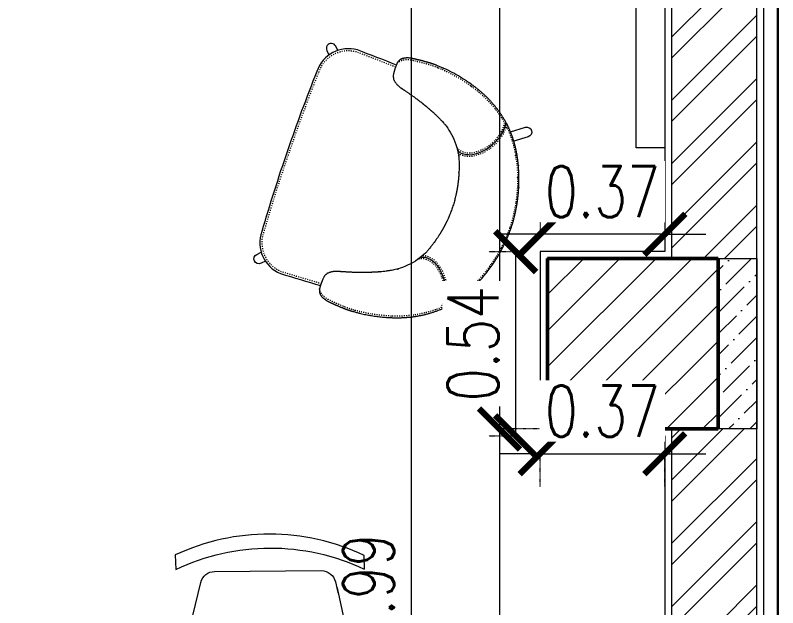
# Model space of a CAD drawing. Header units: metres. Extents: x 0 to 104350, y 982 to 43174.
# Drawn here: x 71392 to 73628, y 20720 to 22457 of the extents above; entities that cross this region are included whole.
import ezdxf
from ezdxf.xclip import XClip

# ---------------------------------------------------------------- set-up
doc = ezdxf.new("R2010")
doc.units = ezdxf.units.M
doc.header["$XCLIPFRAME"] = 2
doc.linetypes.add('DOT2', pattern=[0.125, 0, -0.125])
doc.linetypes.add('Tratteggio-15', pattern=[0.590551181102362, 0.2362204724409448, -0.3543307086614172])
doc.layers.get('0').update_dxf_attribs({"lineweight": 30})
doc.layers.add('2D', color=7, linetype='Continuous')
for name, color, linetype, lineweight in [('A-ANNO-DIMS', 1, 'Continuous', 0), ('A-CLNG-GRID', 2, 'Continuous', 5), ('A-FURN', 8, 'Continuous', 0), ('A-WALL', 3, 'Continuous', 18), ('dimensions', 90, 'Continuous', 30), ('G-ANNO-HATCH', 8, 'Continuous', 0), ('HATCH', 8, 'Continuous', 0), ('Nessuna', 7, 'Continuous', 18), ('S-COLS', 52, 'Continuous', 9)]:
    doc.layers.add(name, color=color, linetype=linetype, lineweight=lineweight)
doc.styles.add('Al-Jazi-text-100', font='romans.shx', dxfattribs={"width": 0.75, "height": 150})
doc.dimstyles.new('Al-Jazi-DIM 100', dxfattribs={"dimtxt": 150, "dimasz": 120, "dimexe": 0, "dimexo": 150, "dimgap": 50, "dimtad": 1, "dimlfac": 0.001, "dimzin": 1, "dimdsep": 46, "dimtxsty": 'Al-Jazi-text-100', "dimblk": 'ARCHTICK', "dimcen": 150, "dimclrd": 1, "dimclre": 256, "dimclrt": 2, "dimadec": 0, "dimazin": 0, "dimtfac": 1, "dimtix": 1, "dimtmove": 2, "dimatfit": 2, "dimfxl": 150, "dimtfill": 1, "dimtolj": 1, "dimlwd": 5, "dimlwe": 5, "dimarcsym": 0})
pattern_1 = [(45, (-134304.4186727947, 35283.02132515354), (-92.80776503073437, 92.80776503073437), []), (45, (-134242.5468295447, 35283.02132515354), (-92.80776503073437, 92.80776503073437), [])]

# ---------------------------------------------------------------- blocks, each defined once
blk = doc.blocks.new('Gruppo-31-1')
at = {"layer": 'Nessuna', "linetype": 'Continuous', "lineweight": 0}
h = blk.add_hatch(color=9, dxfattribs=at)
edge = h.paths.add_edge_path()
edge.add_arc((487.9729894351074, -184.8240631822694), 2.318988563324748, 202.4157398834591, 203.1880854096996)
edge.add_line((485.841335170329, -185.737166709961), (485.829220600892, -185.7083499809254))
at = {"linetype": 'Continuous', "lineweight": 18, "flags": 128}
for points in [[(449.1613526717323, -174.7773151233179), (446.9232765998916, -171.7014842081546, -0.9999999894632877), (448.9711567106139, -170.2675431172766), (451.137531609534, -173.2429741216039)], [(495.2119098136374, -174.9196102561516), (497.5535245196612, -171.7014842081546, 0.9999999999999999), (495.5056444089388, -170.2675431172766), (493.248125758422, -173.3681564916947)], [(457.5249841614233, -186.2689156230395, 0.1656819436566927), (458.1041059021674, -185.0203380002728, 0.09845812458460282), (457.6795996724908, -182.4795241395378, 0.1797513095952252), (451.7820592297474, -177.352723252752, 0.1263792266900478), (447.1056032237917, -176.7669311483909)], [(486.6549700104075, -186.2689156230395, -0.165681943656716), (486.0758482696638, -185.0203380002728, -0.09845812458460282), (486.5003544993404, -182.4795241395378, -0.1797513095952252), (492.3978949420838, -177.352723252752, -0.1263792266900761), (497.0743509480391, -176.7669311483909)], [(485.829220600892, -185.7083499809254, 0.00337000585655038), (485.841335170329, -185.737166709961)], [(501.8313165362607, -207.8282946734893, -0.00342182738052724), (502.2504874790159, -218.3846898079892, -0.4018205270680545), (493.7409414282475, -226.3687904491815, -0.01302429063445927), (472.2504874790159, -226.8556849890438, -0.01302429063446566), (450.760033529784, -226.3687904491815, -0.4018205270680574), (442.2504874790159, -218.3846898079892, -0.003417054710323378), (442.6689731647069, -207.8430141023987)], [(443.9852736218046, -223.0757969771503), (443.1311079141248, -223.9299626848301, 0.9999999925494194), (444.898874867091, -225.6977296377968), (445.7861697057049, -224.8104347991834)], [(500.5051830465909, -223.0894525259929), (501.3456932054281, -223.9299626848301, -0.9999999999999999), (499.5779262524619, -225.6977296377968), (498.700661133622, -224.8204645189574)]]:
    blk.add_lwpolyline(points, format="xyb", dxfattribs=at)
at = {"linetype": 'Tratteggio-15', "lineweight": 18, "flags": 128}
for points in [[(457.2004193381541, -186.4969567859742, 0.1459635382279847), (457.692235928047, -185.0014161726022, 0.09735324206266895), (457.2929780063336, -182.6016480491076, 0.1792191491611012), (451.6055191286345, -177.6666329653352), (451.605109872538, -177.6664693801401, 0.1235882239836197), (447.3227228452723, -177.0995115982956)], [(458.3407124392184, -185.7322639854673, 0.07654549212298206), (458.5150917650553, -185.0482452005231), (458.5159771430132, -185.0389911201762), (458.5162744900678, -185.0297104086644, 0.09845812458485716), (458.0726832544695, -182.3746663100956), (458.0661782773494, -182.3573592317196), (458.0575672585361, -182.3407176955803, 0.179747229296084), (451.9588031909054, -177.0388949121369, 0.1014100508716091), (448.0322657785033, -176.3474034282654)], [(485.841335170329, -185.737166709961, -0.07712359308045837), (485.6648624067755, -185.0482452005231), (485.6639770288178, -185.0389911201762), (485.6636796817631, -185.0297104086644, -0.09845812458472018), (486.1072709173615, -182.3746663100956), (486.1137758944816, -182.3573592317196), (486.1223869132951, -182.3407176955803, -0.1797472292961489), (492.2211509809258, -177.0388949121369, -0.1021702312141626), (496.1775599319627, -176.3482793366038)], [(487.0085423471075, -186.4969567859742, -0.145963538228096), (486.5167257572146, -185.0014161726022, -0.09735324206266895), (486.915983678928, -182.6016480491076, -0.1792191491611012), (492.6034425566271, -177.6666329653352), (492.6038518127236, -177.6664693801401, -0.12358822398362), (496.8862388399893, -177.0995115982956)], [(501.261155394461, -207.8516885635681, -0.00341939746890958), (501.6798008318968, -218.3945974544875, -0.4016035915120577), (493.7086900828469, -225.8695890488029, -0.01302396220868842), (472.2526971721835, -226.3556887359641), (472.2504874790158, -226.3556812420952), (472.248277785848, -226.3556887359641, -0.0130239622087492), (450.792284875054, -225.8695890487965, -0.4016035915152937), (442.8211741261392, -218.3945974543426, -0.003418288520098193), (443.239660420122, -207.855106738459)]]:
    blk.add_lwpolyline(points, format="xyb", dxfattribs=at)
at = {"linetype": 'Continuous', "lineweight": 18, "flags": 128}
blk.add_lwpolyline([(444.3608317634254, -208.3157148222035), (444.3609638585912, -208.315705296875)], dxfattribs=at)
at = {"linetype": 'Continuous', "lineweight": 18}
blk.add_rational_spline([(472.1044808426308, -182.6196906386404), (473.9494887225184, -182.6246143495595), (475.7726911851476, -182.8382826181775), (475.7733718522567, -182.8383623882335), (475.7740525193658, -182.8384421582896), (475.7747332535546, -182.8385215684808), (475.7754139877434, -182.8386009786719), (476.754913696961, -182.9528632860192), (477.7187655235768, -183.127233235958), (477.7189856965062, -183.127273189352), (477.7192058694356, -183.127313142746), (478.6653951669941, -183.2995368685207), (479.5929784475611, -183.522187784517), (479.5936278596197, -183.5223435726521), (479.5942772716782, -183.5224993607872), (480.4058864388975, -183.71708164749), (481.2011132563877, -183.9471001877224), (481.2012143208652, -183.9471294531351), (481.2013153853428, -183.9471587185477), (483.3682221654996, -184.5753333197712), (485.3820742074902, -185.443423784299), (485.3820742074901, -185.443423784299), (485.3820742074901, -185.4434237842989), (488.7726957752878, -187.390268696708), (491.1215097620572, -190.5159034457702), (491.6353361957005, -191.3192178485251), (492.0835987083572, -192.1457960697077), (492.1491692967976, -192.2661113753525), (492.2147398852379, -192.3864266809972), (492.4752517571036, -192.8791398769815), (492.7208460080092, -193.3762623759836), (493.2251141199569, -194.4097433278926), (493.6656916245982, -195.4599198711966), (494.0431165978915, -196.4129595319254), (494.4205415711847, -197.3659991926542), (494.6635340898497, -198.0352502182242), (494.9065266085146, -198.7045012437943), (495.2533643020638, -199.7590856615491), (495.600201995613, -200.8136700793039), (496.0291313071987, -202.3273526436641), (496.4580606187845, -203.8410352080243), (496.5354753309513, -204.1356741242169), (496.6128900431182, -204.4303130404096), (496.6128900431182, -204.4303130404097), (496.6128900431182, -204.4303130404097), (496.7084860805755, -204.8721499485265), (496.8712302112438, -205.2938996416917), (496.8712302112439, -205.2938996416919), (496.8712302112438, -205.2938996416918), (497.2695083805236, -206.3918633949418), (498.0892676213663, -207.2238157316941), (498.7122220101389, -207.6826282661254), (499.4794657961705, -207.7822178491057), (499.4794657961705, -207.7822178491057), (499.4794657961705, -207.7822178491057), (500.9428322959644, -207.9284061401381), (502.4061987957583, -207.7822178491057), (502.4061987957583, -207.7822178491057), (502.4061987957583, -207.7822178491057), (503.2580194975994, -207.6470802362504), (503.8265251043816, -206.9984955790541), (503.8265251043816, -206.9984955790542), (503.8265251043815, -206.9984955790543), (504.3260686705368, -206.2595841238087), (504.5582083542786, -205.3983959443654), (504.7184282912036, -204.7138860110489), (504.7770776985009, -204.0133258608684), (504.8608493333921, -203.1714698842493), (504.9446209682834, -202.3296139076302), (505.0010643081408, -201.5092698136444), (505.0575076479981, -200.6889257196586), (505.0747136920936, -200.2772974509441), (505.0919197361891, -199.8656691822295), (505.09820028941, -199.4397586929679), (505.104480842631, -199.0138482037062), (505.1022902899941, -198.9711703941869), (505.1000997373573, -198.9284925846676), (505.1000997373573, -198.9284925846667), (505.1000997373571, -198.9284925846658), (505.0937884914835, -198.8055534946326), (505.0936519308274, -198.6824525887343), (505.0936466589181, -198.6776773758943), (505.0936413870087, -198.6729021630546), (505.0936118603275, -198.6679141641863), (505.0935823336462, -198.662926165318), (505.091932030859, -198.3845850877237), (505.0743607746566, -198.1067942852642), (505.0742271476028, -198.1046812377363), (505.0740935205489, -198.1025681902084), (505.0171930103272, -197.2053391883622), (504.9602925001054, -196.3081101865161), (504.9585157143949, -196.2892266533892), (504.9567389286843, -196.2703431202623), (504.8284424440984, -194.9068185813748), (504.6086044190899, -193.5500669193453), (504.1754996175878, -190.8231347751758), (503.3697490807157, -188.1455572943408), (502.9672799649052, -186.8041505875914), (502.4496236873445, -185.4857693520048), (501.9391405889473, -184.1767708766085), (501.291756950079, -182.9032296267182), (500.6429608917626, -181.6208273511928), (499.8536198952555, -180.3847985287875), (499.0679192837575, -179.1461618995659), (498.1296021637881, -177.970493596395), (497.1830171064115, -176.7773013641904), (496.0467536327595, -175.6839043472858), (496.0456473500565, -175.6828397999909), (496.0445410673536, -175.6817752526961), (496.0434324562488, -175.680712100658), (496.042323845144, -175.67964894862), (494.89523524459, -174.5795972008038), (493.5704184507096, -173.6016872696143), (493.5686090053234, -173.6003516323993), (493.5667995599371, -173.5990159951843), (493.5649859893207, -173.5976835825907), (493.5631724187044, -173.5963511699971), (492.9567706004804, -173.1508336852922), (492.31908939762, -172.7313974968509), (492.3190893976198, -172.7313974968507), (492.3190893976195, -172.7313974968505), (491.890373275625, -172.4245131321817), (491.4287602018435, -172.1697801412863), (490.4218507163434, -171.559661518986), (489.352356129291, -171.0142885708322), (489.3514044794639, -171.0138032910765), (489.3504528296368, -171.0133180113209), (489.3495004987656, -171.0128335012545), (489.3485481678945, -171.012348991188), (488.5896385217442, -170.6262443565105), (487.8032693876252, -170.2733123787529), (487.8005616188293, -170.2720970993694), (487.7978538500334, -170.270881819986), (487.7951414095211, -170.2696725525472), (487.7924289690087, -170.2684632851084), (485.3091267921138, -169.1613509080247), (482.6191948495798, -168.3815541300586), (482.618448265448, -168.381337699341), (482.6177016813162, -168.3811212686235), (482.6169548855072, -168.3809052587027), (482.6162080896982, -168.3806892487819), (481.7120836185606, -168.1191721740739), (480.7895140739864, -167.8979872751396), (479.72697501572, -167.6429424726284), (478.6433507641679, -167.4457030762163), (478.6419044449319, -167.4454398197113), (478.6404581256958, -167.4451765632064), (478.6390113282202, -167.4449148238016), (478.6375645307446, -167.4446530843968), (477.5162006984561, -167.2417877166091), (476.3768565238854, -167.1088789540805), (474.2604189413969, -166.8608453082526), (472.1189845993464, -166.8551305339324), (472.1117325776502, -166.8551498871606), (472.1044808426308, -166.8551720194358), (472.0972291076116, -166.8551498871606), (472.0899770859156, -166.8551305339324), (469.9485427438651, -166.8608453082526), (467.8321051613764, -167.1088789540805), (466.6927609868059, -167.2417877166091), (465.5713971545174, -167.4446530843968), (465.5699503570418, -167.4449148238016), (465.5685035595661, -167.4451765632064), (465.5670572403301, -167.4454398197113), (465.565610921094, -167.4457030762163), (464.4819866695419, -167.6429424726284), (463.4194476112756, -167.8979872751396), (462.4968780667014, -168.1191721740739), (461.5927535955637, -168.3806892487819), (461.5920067997548, -168.3809052587027), (461.5912600039457, -168.3811212686235), (461.5905134198139, -168.381337699341), (461.5897668356822, -168.3815541300586), (458.8998348931482, -169.1613509080247), (456.4165327162533, -170.2684632851084), (456.4138202757409, -170.2696725525472), (456.4111078352286, -170.270881819986), (456.4084000664326, -170.2720970993694), (456.4056922976368, -170.2733123787529), (455.6193231635178, -170.6262443565105), (454.8604135173675, -171.012348991188), (454.8594611864963, -171.0128335012545), (454.8585088556252, -171.0133180113209), (454.8575572057981, -171.0138032910765), (454.856605555971, -171.0142885708322), (453.7871109689186, -171.559661518986), (452.7802014834182, -172.1697801412865), (452.7802014834186, -172.1697801412863), (452.780201483419, -172.169780141286), (452.3185884096376, -172.4245131321813), (451.8898722876423, -172.7313974968507), (451.2521910847816, -173.1508336852922), (450.6457892665576, -173.5963511699971), (450.6439756959412, -173.5976835825907), (450.6421621253248, -173.5990159951843), (450.6403526799386, -173.6003516323993), (450.6385432345523, -173.6016872696143), (449.3137264406718, -174.5795972008038), (448.166637840118, -175.67964894862), (448.165529229013, -175.680712100658), (448.164420617908, -175.6817752526961), (448.1633143352053, -175.6828397999909), (448.1622080525025, -175.6839043472858), (447.0259445788504, -176.7773013641904), (446.0793595214738, -177.970493596395), (445.1410424015045, -179.1461618995659), (444.3553417900064, -180.3847985287875), (443.5660007934994, -181.6208273511928), (442.9172047351829, -182.9032296267182), (442.2698210963146, -184.1767708766085), (441.7593379979174, -185.4857693520048), (441.2416817203568, -186.8041505875914), (440.8392126045463, -188.1455572943408), (440.0334620676742, -190.8231347751758), (439.6003572661719, -193.5500669193453), (439.3805192411634, -194.9068185813748), (439.2522227565776, -196.2703431202623), (439.2504459708671, -196.2892266533892), (439.2486691851565, -196.3081101865161), (439.1917686749348, -197.2053391883622), (439.1348681647131, -198.1025681902084), (439.1347345376592, -198.1046812377363), (439.1346009106053, -198.1067942852642), (439.1170296544026, -198.3845850877237), (439.1153793516158, -198.662926165318), (439.1153498249345, -198.6679141641863), (439.1153202982532, -198.6729021630546), (439.1153150263439, -198.6776773758943), (439.1153097544346, -198.6824525887341), (439.1153097544346, -198.6824525887343), (439.1153097544346, -198.6824525887345), (439.1151731937783, -198.8055534946363), (439.1088619479048, -198.9284925846667), (439.1066713952679, -198.9711703941869), (439.104480842631, -199.0138482037062), (439.1107613958519, -199.4397586929679), (439.1170419490729, -199.8656691822295), (439.1342479931682, -200.2772974509441), (439.1514540372635, -200.6889257196586), (439.207897377121, -201.5092698136444), (439.2643407169786, -202.3296139076302), (439.3481123518698, -203.1714698842493), (439.431883986761, -204.0133258608684), (439.4905333940581, -204.7138860110489), (439.6507533309832, -205.3983959443654), (439.6507533309832, -205.3983959443654), (439.6507533309832, -205.3983959443654), (439.8828930147253, -206.2595841238087), (440.3824365808803, -206.9984955790542), (440.3824365808803, -206.9984955790541), (440.3824365808803, -206.9984955790541), (440.9509421876625, -207.6470802362503), (441.8027628895037, -207.7822178491057), (441.8027628895037, -207.7822178491057), (441.8027628895036, -207.7822178491057), (443.2661293892976, -207.9284061401381), (444.7294958890914, -207.7822178491057), (445.4967396751229, -207.6826282661254), (446.1196940638956, -207.223815731694), (446.1196940638956, -207.2238157316941), (446.1196940638956, -207.2238157316941), (446.9394533047386, -206.3918633949414), (447.3377314740181, -205.2938996416919), (447.3377314740181, -205.2938996416917), (447.3377314740183, -205.2938996416915), (447.5004756046865, -204.8721499485264), (447.5960716421438, -204.4303130404097), (447.6734863543106, -204.1356741242169), (447.7509010664775, -203.8410352080243), (448.1798303780632, -202.3273526436641), (448.608759689649, -200.8136700793039), (448.9555973831981, -199.7590856615491), (449.3024350767471, -198.7045012437943), (449.5454275954122, -198.0352502182242), (449.7884201140772, -197.3659991926542), (450.1658450873705, -196.4129595319254), (450.5432700606638, -195.4599198711966), (450.983847565305, -194.4097433278926), (451.4881156772528, -193.3762623759836), (451.7337099281584, -192.8791398769815), (451.994221800024, -192.3864266809972), (452.0597923884643, -192.2661113753525), (452.1253629769046, -192.1457960697077), (452.5736254895616, -191.3192178485251), (453.0874519232048, -190.5159034457702), (453.0874519232048, -190.5159034457702), (453.0874519232049, -190.5159034457701), (455.4362659099742, -187.3902686967082), (458.8268874777714, -185.443423784299), (460.8407395197625, -184.5753333197712), (463.0076462999192, -183.9471587185477), (463.0077473643967, -183.9471294531351), (463.0078484288742, -183.9471001877224), (463.8030752463643, -183.71708164749), (464.6146844135837, -183.5224993607872), (464.6153338256423, -183.5223435726521), (464.6159832377008, -183.522187784517), (465.5435665182678, -183.2995368685207), (466.4897558158264, -183.127313142746), (466.4899759887556, -183.127273189352), (466.4901961616848, -183.127233235958), (467.4540479883009, -182.9528632860192), (468.4335476975186, -182.8386009786719), (468.4342284317074, -182.8385215684808), (468.4349091658962, -182.8384421582896), (468.4355898330053, -182.8383623882335), (468.4362705001143, -182.8382826181775), (470.2594729627434, -182.6246143495595), (472.1044808426308, -182.6196906386404)], [1, 1, 1, 1, 1, 1, 1, 1, 1, 1, 1, 1, 1, 1, 1, 1, 1, 1, 1, 1, 1, 1, 1, 0.979553294639105, 1, 1, 1, 1, 1, 1, 1, 1, 1, 1, 1, 1, 1, 1, 1, 1, 1, 1, 1, 1, 1, 0.9969907257633149, 1, 1, 1, 0.9769726763215987, 1, 0.9681994045529578, 1, 1, 1, 0.9950471732981084, 1, 1, 1, 0.9404372055580212, 1, 1, 1, 0.9863217978270754, 1, 0.9973219749642335, 1, 1, 1, 1, 1, 1, 1, 1, 1, 1, 1, 1, 1, 0.9996852373887603, 1, 1, 1, 1, 1, 0.9995904700053099, 1, 1, 1, 1, 1, 1, 1, 1, 1, 1, 1, 1, 1, 1, 1, 1, 1, 1, 1, 1, 1, 1, 1, 1, 1, 1, 1, 1, 1, 1, 1, 1, 1, 1, 1, 0.9982888642644124, 1, 1, 1, 1, 1, 1, 1, 1, 1, 1, 1, 1, 1, 1, 1, 1, 1, 1, 1, 1, 1, 1, 1, 1, 1, 1, 1, 1, 1, 1, 1, 1, 1, 1, 1, 1, 1, 1, 1, 1, 1, 1, 1, 1, 1, 1, 1, 1, 1, 1, 1, 1, 1, 1, 1, 1, 1, 1, 1, 1, 1, 1, 1, 1, 1, 1, 1, 0.9982888642644057, 1, 1, 1, 1, 1, 1, 1, 1, 1, 1, 1, 1, 1, 1, 1, 1, 1, 1, 1, 1, 1, 1, 1, 1, 1, 1, 1, 1, 1, 1, 1, 1, 1, 0.9995904700052793, 1, 1, 1, 1, 1, 1, 1, 0.9996852373887768, 1, 1, 1, 1, 1, 1, 1, 1, 1, 1, 1, 0.9973219749642079, 1, 1, 1, 0.9863217978271169, 1, 1, 1, 0.9404372055580232, 1, 1, 1, 0.9950471732981084, 1, 0.9681994045529573, 1, 1, 1, 0.9769726763215983, 1, 1, 1, 0.9969907257633159, 1, 1, 1, 1, 1, 1, 1, 1, 1, 1, 1, 1, 1, 1, 1, 1, 1, 1, 1, 1, 1, 0.9795532946391181, 1, 1, 1, 1, 1, 1, 1, 1, 1, 1, 1, 1, 1, 1, 1, 1, 1, 1, 1, 1, 1], degree=2, knots=[0, 0, 0, 1, 1, 2, 2, 3, 3, 4, 4, 5, 5, 6, 6, 7, 7, 8, 8, 9, 9, 10, 10, 11, 11, 12, 12, 13, 13, 14, 14, 15, 15, 16, 16, 17, 17, 18, 18, 19, 19, 20, 20, 21, 21, 22, 22, 23, 23, 24, 24, 25, 25, 26, 26, 27, 27, 28, 28, 29, 29, 30, 30, 31, 31, 32, 32, 33, 33, 34, 34, 35, 35, 36, 36, 37, 37, 38, 38, 39, 39, 40, 40, 41, 41, 42, 42, 43, 43, 44, 44, 45, 45, 46, 46, 47, 47, 48, 48, 49, 49, 50, 50, 51, 51, 52, 52, 53, 53, 54, 54, 55, 55, 56, 56, 57, 57, 58, 58, 59, 59, 60, 60, 61, 61, 62, 62, 63, 63, 64, 64, 65, 65, 66, 66, 67, 67, 68, 68, 69, 69, 70, 70, 71, 71, 72, 72, 73, 73, 74, 74, 75, 75, 76, 76, 77, 77, 78, 78, 79, 79, 80, 80, 81, 81, 82, 82, 83, 83, 84, 84, 85, 85, 86, 86, 87, 87, 88, 88, 89, 89, 90, 90, 91, 91, 92, 92, 93, 93, 94, 94, 95, 95, 96, 96, 97, 97, 98, 98, 99, 99, 100, 100, 101, 101, 102, 102, 103, 103, 104, 104, 105, 105, 106, 106, 107, 107, 108, 108, 109, 109, 110, 110, 111, 111, 112, 112, 113, 113, 114, 114, 115, 115, 116, 116, 117, 117, 118, 118, 119, 119, 120, 120, 121, 121, 122, 122, 123, 123, 124, 124, 125, 125, 126, 126, 127, 127, 128, 128, 129, 129, 130, 130, 131, 131, 132, 132, 133, 133, 134, 134, 135, 135, 136, 136, 137, 137, 138, 138, 139, 139, 140, 140, 141, 141, 142, 142, 143, 143, 144, 144, 145, 145, 146, 146, 147, 147, 148, 148, 149, 149, 150, 150, 151, 151, 152, 152, 153, 153, 154, 154, 154], dxfattribs=at)
at = {"linetype": 'Tratteggio-15', "lineweight": 18}
blk.add_rational_spline([(502.4061987957584, -207.7822178491057), (503.0825302586539, -207.4519203498047), (503.4782240017779, -206.8116491983386), (503.478224001778, -206.8116491983384), (503.4782240017781, -206.8116491983382), (503.9388120346052, -206.1249381940753), (504.154716396239, -205.3267536001447), (504.3091319232041, -204.6655644992123), (504.3657754448712, -203.9889503598295), (504.3658724069916, -203.9877891690248), (504.3659693691119, -203.9866279782202), (504.4496348068636, -203.1458392207929), (504.5333002446154, -202.3050504633656), (504.5894546527988, -201.488905684888), (504.6456090609823, -200.6727609064104), (504.6626501208038, -200.2650796339154), (504.6796911806254, -199.8573983614205), (504.6858713076637, -199.4382981901423), (504.6920514347021, -199.0191980188642), (504.6901087038772, -198.9813484394024), (504.6881659730523, -198.9434988599405), (504.6881659730523, -198.9434988599397), (504.6881659730522, -198.9434988599388), (504.6814781167283, -198.8132232432218), (504.6813334066695, -198.6827761551234), (504.681328523428, -198.6783529915009), (504.6813236401864, -198.6739298278792), (504.6812961989084, -198.6692941202047), (504.6812687576304, -198.6646584125301), (504.6796681313077, -198.3947000536689), (504.6626260636073, -198.1252753973136), (504.6624932189746, -198.1231747222566), (504.6623603743421, -198.1210740471996), (504.6056021795297, -197.2260891291437), (504.5488439847173, -196.3311042110878), (504.5472767638224, -196.3144479156722), (504.5457095429276, -196.2977916202566), (504.4183347753748, -194.9440630145639), (504.2000743594983, -193.5970477200823), (504.2000373603748, -193.5968193764082), (504.2000003612513, -193.5965910327341), (504.1999640815732, -193.5963626071431), (504.1999278018951, -193.5961341815522), (503.7699781617054, -190.889067692929), (502.9700740273067, -188.2309183041523), (502.9700383754616, -188.2307996545544), (502.9700027236166, -188.2306810049565), (502.5711664304441, -186.9013822897525), (502.0581657264717, -185.5948579969401), (502.0581001593394, -185.5946910087652), (502.0580345922072, -185.5945240205903), (502.0579694266774, -185.5943569208778), (502.0579042611477, -185.5941898211653), (501.5530350688465, -184.2995867185912), (500.9127319373864, -183.0399743320718), (500.9126622353442, -183.0398372133365), (500.9125925333021, -183.0397000946013), (500.912523110933, -183.0395628752038), (500.912453688564, -183.0394256558064), (500.2709928256147, -181.7715220368458), (499.4905154029908, -180.5493726820444), (499.4903785179898, -180.5491583338635), (499.4902416329889, -180.5489439856827), (499.490105461663, -180.5487293151205), (499.4899692903371, -180.5485146445582), (498.7141066786286, -179.32538736676), (497.7874364660518, -178.1643121042151), (497.7872762525015, -178.1641113639868), (497.7871160389512, -178.1639106237584), (497.7869564897617, -178.1637095083362), (497.7867969405723, -178.163508392914), (496.8551187154468, -176.9891065655546), (495.7365265837061, -175.9127142249235), (495.7355352146685, -175.9117602560831), (495.7345438456308, -175.9108062872428), (495.7335503701663, -175.9098535496593), (495.7325568947017, -175.9089008120758), (494.6032494412178, -174.8259010878814), (493.2986965224973, -173.8629488813034), (493.2970674225975, -173.8617463656209), (493.2954383226977, -173.8605438499386), (493.2938054646473, -173.8593442050997), (493.2921726065968, -173.8581445602609), (492.6942064331503, -173.4188246612657), (492.0653475612842, -173.0051913800905), (492.0619333500312, -173.0029456752648), (492.0585191387781, -173.000699970439), (492.0552199070202, -172.9983354329321), (492.0519206752622, -172.9959708954252), (492.0519206752621, -172.9959708954251), (492.0519206752621, -172.9959708954251), (491.6429638157903, -172.7032306424761), (491.2026262048176, -172.4602381385422), (491.1989173494247, -172.4581887874524), (491.1952084940316, -172.4561394363626), (491.1916076946985, -172.4539575970219), (491.1880068953654, -172.4517757576811), (490.1943631802409, -171.849695289417), (489.138847840935, -171.3114508519155), (489.1379860976864, -171.31101141869), (489.1371243544378, -171.3105719854644), (489.1362619855807, -171.3101332446813), (489.1353996167236, -171.3096945038982), (488.3859844821589, -170.9284203189927), (487.6094043867499, -170.579881780197), (487.6069484441305, -170.5787795234471), (487.6044925015111, -170.5776772666972), (487.6020322575714, -170.5765804342048), (487.5995720136318, -170.5754836017124), (485.1446278505952, -169.4810138697421), (482.4850340018984, -168.710011941731), (482.4843542240431, -168.7098148777931), (482.4836744461878, -168.7096178138553), (482.4829944723973, -168.7094211321348), (482.4823144986069, -168.7092244504142), (481.5886196153206, -168.4507241232805), (480.6766561502783, -168.2320820187005), (480.6765941940028, -168.232067155945), (480.6765322377272, -168.2320522931895), (479.6268415374778, -167.9800915250086), (478.5562756736852, -167.7852289935625), (478.5549560786317, -167.7849888031723), (478.5536364835781, -167.784748612782), (478.5523164446197, -167.7845098051969), (478.5509964056613, -167.7842709976117), (477.4445419268421, -167.5841028734732), (476.3203028712198, -167.4529561796085), (476.320174409381, -167.4529411593588), (476.3200459475422, -167.452926139109), (474.231873065153, -167.2082049446718), (472.1189845993478, -167.2024924610144), (472.1124794477848, -167.2025100485876), (472.1059745562743, -167.2025299014985), (472.104480842631, -167.2025299014985), (472.1029871289876, -167.2025299014985), (472.0964822374772, -167.2025100485876), (472.0899770859141, -167.2024924610144), (469.9770886201088, -167.2082049446718), (467.8889157377198, -167.452926139109), (467.888787275881, -167.4529411593588), (467.8886588140422, -167.4529561796085), (466.7644197584199, -167.5841028734732), (465.6579652796007, -167.7842709976117), (465.6566452406421, -167.7845098051969), (465.6553252016836, -167.784748612782), (465.6540056066302, -167.7849888031723), (465.6526860115767, -167.7852289935625), (464.582120147784, -167.9800915250086), (463.5324294475346, -168.2320522931895), (463.5323674912591, -168.232067155945), (463.5323055349836, -168.2320820187005), (462.620342069941, -168.4507241232805), (461.7266471866551, -168.7092244504142), (461.7259672128646, -168.7094211321348), (461.7252872390742, -168.7096178138553), (461.7246074612189, -168.7098148777931), (461.7239276833636, -168.710011941731), (459.0643338346669, -169.4810138697421), (456.6093896716302, -170.5754836017124), (456.6069294276905, -170.5765804342048), (456.6044691837509, -170.5776772666972), (456.6020132411314, -170.5787795234471), (456.5995572985119, -170.579881780197), (455.8229772031031, -170.9284203189927), (455.073562068538, -171.3096945038982), (455.0726996996811, -171.3101332446813), (455.0718373308242, -171.3105719854644), (455.0709755875756, -171.31101141869), (455.070113844327, -171.3114508519155), (454.0145985050211, -171.849695289417), (453.0209547898965, -172.4517757576811), (453.0173539905634, -172.4539575970219), (453.0137531912304, -172.4561394363626), (453.0100443358373, -172.4581887874524), (453.0063354804442, -172.4602381385422), (452.5659978694712, -172.703230642476), (452.1570410099997, -172.9959708954252), (452.1537417782418, -172.9983354329321), (452.1504425464838, -173.000699970439), (452.1470283352308, -173.0029456752648), (452.1436141239777, -173.0051913800905), (451.5147552521117, -173.4188246612657), (450.9167890786651, -173.8581445602609), (450.9151562206147, -173.8593442050997), (450.9135233625642, -173.8605438499386), (450.9118942626644, -173.8617463656209), (450.9102651627645, -173.8629488813034), (449.6057122440441, -174.8259010878814), (448.4764047905603, -175.9089008120758), (448.4754113150957, -175.9098535496593), (448.4744178396311, -175.9108062872428), (448.4734264705935, -175.9117602560831), (448.4724351015558, -175.9127142249235), (447.3538429698152, -176.9891065655546), (446.4221647446897, -178.163508392914), (446.4220051955002, -178.1637095083362), (446.4218456463108, -178.1639106237584), (446.4216854327605, -178.1641113639868), (446.4215252192101, -178.1643121042151), (445.4948550066334, -179.32538736676), (444.7189923949248, -180.5485146445582), (444.7188562235989, -180.5487293151205), (444.7187200522731, -180.5489439856827), (444.7185831672721, -180.5491583338635), (444.7184462822712, -180.5493726820444), (443.9379688596473, -181.7715220368458), (443.296507996698, -183.0394256558064), (443.2964385743289, -183.0395628752038), (443.2963691519599, -183.0397000946013), (443.2962994499177, -183.0398372133365), (443.2962297478756, -183.0399743320718), (442.6559266164155, -184.2995867185912), (442.1510574241144, -185.5941898211653), (442.1509922585846, -185.5943569208778), (442.1509270930548, -185.5945240205903), (442.1508615259224, -185.5946910087652), (442.15079595879, -185.5948579969401), (441.6377952548179, -186.9013822897525), (441.2389589616454, -188.2306810049565), (441.2389233098003, -188.2307996545544), (441.2388876579553, -188.2309183041523), (440.4389835235567, -190.889067692929), (440.0090338833667, -193.5961341815522), (440.0089976036887, -193.5963626071431), (440.0089613240107, -193.5965910327341), (440.0089243248871, -193.5968193764082), (440.0088873257635, -193.5970477200823), (439.7906269098872, -194.9440630145639), (439.6632521423344, -196.2977916202566), (439.6616849214395, -196.3144479156722), (439.6601177005447, -196.3311042110878), (439.6033595057323, -197.2260891291437), (439.5466013109199, -198.1210740471996), (439.5464684662873, -198.1231747222566), (439.5463356216547, -198.1252753973136), (439.5292935539543, -198.3947000536689), (439.5276929276313, -198.6646584125301), (439.5276654863534, -198.6692941202047), (439.5276380450756, -198.6739298278792), (439.5276331618339, -198.6783529915009), (439.5276282785923, -198.6827761551226), (439.5276282785923, -198.6827761551234), (439.5276282785923, -198.6827761551242), (439.527483568533, -198.8132232432218), (439.5207957122096, -198.9434988599397), (439.5188529813848, -198.9813484394024), (439.5169102505599, -199.0191980188642), (439.5230903775982, -199.4382981901423), (439.5292705046366, -199.8573983614205), (439.5463115644579, -200.2650796339154), (439.5633526242793, -200.6727609064104), (439.6195070324629, -201.488905684888), (439.6756614406466, -202.3050504633656), (439.7593268783983, -203.1458392207929), (439.8429923161501, -203.9866279782202), (439.8430892782704, -203.9877891690248), (439.8431862403908, -203.9889503598295), (439.8431862403908, -203.9889503598299), (439.8431862403909, -203.9889503598303), (439.8998297620578, -204.6655644992133), (440.054245289023, -205.3267536001446), (440.2701496506565, -206.1249381940751), (440.7307376834839, -206.8116491983385), (441.126431426608, -207.4519203498047), (441.8027628895037, -207.7822178491057)], [1, 0.9606478555777733, 1, 1, 1, 0.9866938615164756, 1, 0.9973400158793254, 1, 1, 1, 1, 1, 1, 1, 1, 1, 1, 1, 1, 1, 1, 1, 0.9996852393238245, 1, 1, 1, 1, 1, 0.9995904713430147, 1, 1, 1, 1, 1, 1, 1, 1, 1, 1, 1, 1, 1, 1, 1, 1, 1, 1, 1, 1, 1, 1, 1, 1, 1, 1, 1, 1, 1, 1, 1, 1, 1, 1, 1, 1, 1, 1, 1, 1, 1, 1, 1, 1, 1, 1, 1, 1, 1, 1, 1, 1, 1, 1, 1, 1, 1, 1, 1, 1, 1, 0.9982888642644081, 1, 1, 1, 1, 1, 1, 1, 1, 1, 1, 1, 1, 1, 1, 1, 1, 1, 1, 1, 1, 1, 1, 1, 1, 1, 1, 1, 1, 1, 1, 1, 1, 1, 1, 1, 1, 1, 1, 1, 1, 1, 1, 1, 1, 1, 1, 1, 1, 1, 1, 1, 1, 1, 1, 1, 1, 1, 1, 1, 1, 1, 1, 1, 1, 1, 1, 1, 1, 1, 1, 1, 1, 1, 1, 1, 1, 1, 1, 1, 1, 1, 1, 1, 0.998288864264377, 1, 1, 1, 1, 1, 1, 1, 1, 1, 1, 1, 1, 1, 1, 1, 1, 1, 1, 1, 1, 1, 1, 1, 1, 1, 1, 1, 1, 1, 1, 1, 1, 1, 1, 1, 1, 1, 1, 1, 1, 1, 1, 1, 1, 1, 1, 1, 1, 1, 1, 1, 1, 1, 1, 1, 1, 1, 1, 1, 0.9995904713430441, 1, 1, 1, 1, 1, 1, 1, 0.9996852393238441, 1, 1, 1, 1, 1, 1, 1, 1, 1, 1, 1, 1, 1, 1, 1, 0.9973400158792888, 1, 0.9866938615164957, 1, 0.9606478555778238, 1], degree=2, knots=[0, 0, 0, 1, 1, 2, 2, 3, 3, 4, 4, 5, 5, 6, 6, 7, 7, 8, 8, 9, 9, 10, 10, 11, 11, 12, 12, 13, 13, 14, 14, 15, 15, 16, 16, 17, 17, 18, 18, 19, 19, 20, 20, 21, 21, 22, 22, 23, 23, 24, 24, 25, 25, 26, 26, 27, 27, 28, 28, 29, 29, 30, 30, 31, 31, 32, 32, 33, 33, 34, 34, 35, 35, 36, 36, 37, 37, 38, 38, 39, 39, 40, 40, 41, 41, 42, 42, 43, 43, 44, 44, 45, 45, 46, 46, 47, 47, 48, 48, 49, 49, 50, 50, 51, 51, 52, 52, 53, 53, 54, 54, 55, 55, 56, 56, 57, 57, 58, 58, 59, 59, 60, 60, 61, 61, 62, 62, 63, 63, 64, 64, 65, 65, 66, 66, 67, 67, 68, 68, 69, 69, 70, 70, 71, 71, 72, 72, 73, 73, 74, 74, 75, 75, 76, 76, 77, 77, 78, 78, 79, 79, 80, 80, 81, 81, 82, 82, 83, 83, 84, 84, 85, 85, 86, 86, 87, 87, 88, 88, 89, 89, 90, 90, 91, 91, 92, 92, 93, 93, 94, 94, 95, 95, 96, 96, 97, 97, 98, 98, 99, 99, 100, 100, 101, 101, 102, 102, 103, 103, 104, 104, 105, 105, 106, 106, 107, 107, 108, 108, 109, 109, 110, 110, 111, 111, 112, 112, 113, 113, 114, 114, 115, 115, 116, 116, 117, 117, 118, 118, 119, 119, 120, 120, 121, 121, 122, 122, 123, 123, 124, 124, 125, 125, 126, 126, 127, 127, 128, 128, 129, 129, 130, 130, 131, 131, 132, 132, 132], dxfattribs=at)
blk = doc.blocks.new('M_Concrete-Rectangular-Column - C9-500_500-V1-0-6-4th floor columns')
at = {"layer": 'S-COLS'}
h = blk.add_hatch(dxfattribs=at)
h.set_pattern_fill('FP_4', color=256, style=0, pattern_type=2)
h.set_pattern_definition([(135, (9.83, 1.074), (-0.05303300858899106, -0.05303300858899106), [])])
h.paths.add_polyline_path([(0.2499999999999886, 0.2499999999999995), (-0.2500000000000125, 0.2499999999999951), (-0.2500000000000103, -0.2500000000000082), (0.2499999999999908, -0.2500000000000038)])
at = {"layer": 'S-COLS', "lineweight": 50}
for p, q in [((0.2499999999999998, 0.25), (-0.2500000000000002, 0.25)), ((-0.2500000000000002, 0.25), (-0.2500000000000002, -0.2499999999999999)), ((0.2499999999999998, -0.2499999999999999), (0.2499999999999998, 0.25)), ((-0.2500000000000002, -0.2499999999999999), (0.2499999999999998, -0.2499999999999999))]:
    blk.add_line(p, q, dxfattribs=at)
blk = doc.blocks.new('Typical')
at = {"layer": 'S-COLS', "xscale": 1000, "yscale": 1000, "zscale": 1000, "rotation": 270}
blk.add_blockref('M_Concrete-Rectangular-Column - C9-500_500-V1-0-6-4th floor columns', (115674.7523309393, -44506.39354880748), dxfattribs=at)
blk = doc.blocks.new('_ArchTick')
at = {"color": 0, "linetype": 'ByBlock', "const_width": 0.15}
blk.add_lwpolyline([(-0.5, -0.5), (0.5, 0.5)], dxfattribs=at)
blk = doc.blocks.new('*D414')
at = {"layer": 'A-ANNO-DIMS', "linetype": 'DOT2', "lineweight": 5, "transparency": 16777216}
for p, q in [((73166.8246329123, 24264.17324902846), (72812.45081016481, 24264.17324902846)), ((73166.8246329123, 21244.17329842727), (72812.45081016481, 21244.17329842727))]:
    blk.add_line(p, q, dxfattribs=at)
at = {"layer": 'A-ANNO-DIMS', "color": 1, "lineweight": 5, "transparency": 16777216}
blk.add_line((72812.45081016481, 24264.17324902846), (72812.45081016481, 21244.17329842727), dxfattribs=at)
at = {"layer": 'Defpoints', "color": 0, "transparency": 16777216}
for p in [(73316.8246329123, 24264.17324902846), (72812.45081016481, 21244.17329842727), (73316.8246329123, 21244.17329842727)]:
    blk.add_point(p, dxfattribs=at)
at = {"layer": 'A-ANNO-DIMS', "color": 1, "lineweight": 5, "transparency": 16777216, "xscale": 120, "yscale": 120, "zscale": 120}
for p, rotation in [((72812.45081016481, 24264.17324902846), 90), ((72812.45081016481, 21244.17329842727), 270)]:
    blk.add_blockref('_ArchTick', p, dxfattribs=dict(at, rotation=rotation))
at = {"layer": 'A-ANNO-DIMS', "color": 2, "transparency": 16777216, "insert": (72687.4508101648, 22754.17327372784), "char_height": 150, "attachment_point": 5, "rotation": 90, "style": 'Al-Jazi-text-100', "bg_fill": 3, "box_fill_scale": 1.1, "bg_fill_color": 256, "bg_fill_true_color": 13158600, "bg_fill_transparency": 0}
blk.add_mtext('\\A1;3.02', dxfattribs=at)
blk = doc.blocks.new('*D415')
at = {"layer": 'A-ANNO-DIMS', "linetype": 'DOT2', "lineweight": 5, "transparency": 16777216}
for p, q in [((73166.8246329123, 21244.17324902692), (72812.4508101647, 21244.17324902692)), ((73166.82463291236, 17274.17205160427), (72812.4508101647, 17274.17205160427))]:
    blk.add_line(p, q, dxfattribs=at)
at = {"layer": 'A-ANNO-DIMS', "color": 1, "lineweight": 5, "transparency": 16777216}
blk.add_line((72812.4508101647, 21244.17324902692), (72812.4508101647, 17274.17205160427), dxfattribs=at)
at = {"layer": 'Defpoints', "color": 0, "transparency": 16777216}
for p in [(73316.8246329123, 21244.17324902692), (72812.4508101647, 17274.17205160427), (73316.82463291236, 17274.17205160427)]:
    blk.add_point(p, dxfattribs=at)
at = {"layer": 'A-ANNO-DIMS', "color": 1, "lineweight": 5, "transparency": 16777216, "xscale": 120, "yscale": 120, "zscale": 120}
for p, rotation in [((72812.4508101647, 21244.17324902692), 90), ((72812.4508101647, 17274.17205160427), 270)]:
    blk.add_blockref('_ArchTick', p, dxfattribs=dict(at, rotation=rotation))
at = {"layer": 'A-ANNO-DIMS', "color": 2, "transparency": 16777216, "insert": (72687.45081016468, 19259.17265031557), "char_height": 150, "attachment_point": 5, "rotation": 90, "style": 'Al-Jazi-text-100', "bg_fill": 3, "box_fill_scale": 1.1, "bg_fill_color": 256, "bg_fill_true_color": 13158600, "bg_fill_transparency": 0}
blk.add_mtext('\\A1;3.97', dxfattribs=at)
blk = doc.blocks.new('*D416')
at = {"layer": 'A-ANNO-DIMS', "linetype": 'DOT2', "lineweight": 5, "transparency": 16777216}
for p, q in [((73166.8246329123, 24264.17324902846), (72553.13422220563, 24264.17324902846)), ((73166.8246329123, 17274.17205160427), (72553.13422220563, 17274.17205160427))]:
    blk.add_line(p, q, dxfattribs=at)
at = {"layer": 'A-ANNO-DIMS', "color": 1, "lineweight": 5, "transparency": 16777216}
blk.add_line((72553.13422220563, 24264.17324902846), (72553.13422220563, 17274.17205160427), dxfattribs=at)
at = {"layer": 'Defpoints', "color": 0, "transparency": 16777216}
for p in [(73316.8246329123, 24264.17324902846), (72553.13422220563, 17274.17205160427), (73316.8246329123, 17274.17205160427)]:
    blk.add_point(p, dxfattribs=at)
at = {"layer": 'A-ANNO-DIMS', "color": 1, "lineweight": 5, "transparency": 16777216, "xscale": 120, "yscale": 120, "zscale": 120}
for p, rotation in [((72553.13422220563, 24264.17324902846), 90), ((72553.13422220563, 17274.17205160427), 270)]:
    blk.add_blockref('_ArchTick', p, dxfattribs=dict(at, rotation=rotation))
at = {"layer": 'A-ANNO-DIMS', "color": 2, "transparency": 16777216, "insert": (72428.13422220561, 20769.17265031634), "char_height": 150, "attachment_point": 5, "rotation": 90, "style": 'Al-Jazi-text-100', "bg_fill": 3, "box_fill_scale": 1.1, "bg_fill_color": 256, "bg_fill_true_color": 13158600, "bg_fill_transparency": 0}
blk.add_mtext('\\A1;6.99', dxfattribs=at)
blk = doc.blocks.new('*D453')
at = {"layer": 'A-ANNO-DIMS', "linetype": 'DOT2', "lineweight": 5, "transparency": 16777216}
for p, q in [((72781.23091601791, 21764.17324902707), (72859.53033588556, 21764.17324902707)), ((72781.23091601791, 21224.17324902707), (72859.53033588556, 21224.17324902707))]:
    blk.add_line(p, q, dxfattribs=at)
at = {"layer": 'A-ANNO-DIMS', "color": 1, "lineweight": 5, "transparency": 16777216}
blk.add_line((72859.53033588556, 21764.17324902707), (72859.53033588556, 21224.17324902707), dxfattribs=at)
at = {"layer": 'Defpoints', "color": 0, "transparency": 16777216}
for p in [(72931.23091601791, 21764.17324902707), (72859.53033588556, 21224.17324902707), (72931.23091601791, 21224.17324902707)]:
    blk.add_point(p, dxfattribs=at)
at = {"layer": 'A-ANNO-DIMS', "color": 1, "lineweight": 5, "transparency": 16777216, "xscale": 120, "yscale": 120, "zscale": 120}
for p, rotation in [((72859.53033588556, 21764.17324902707), 90), ((72859.53033588556, 21224.17324902707), 270)]:
    blk.add_blockref('_ArchTick', p, dxfattribs=dict(at, rotation=rotation))
at = {"layer": 'A-ANNO-DIMS', "color": 2, "transparency": 16777216, "insert": (72734.53033588555, 21494.17324902704), "char_height": 150, "attachment_point": 5, "rotation": 90, "style": 'Al-Jazi-text-100', "bg_fill": 3, "box_fill_scale": 1.1, "bg_fill_color": 256, "bg_fill_true_color": 13158600, "bg_fill_transparency": 0}
blk.add_mtext('\\A1;0.54', dxfattribs=at)
blk = doc.blocks.new('*D454')
at = {"layer": 'A-ANNO-DIMS', "color": 1, "lineweight": 5, "transparency": 16777216}
for p, q in [((72931.23091601788, 21171.63154181201), (72811.23091601788, 21171.63154181201)), ((72931.23091601788, 21171.63154181201), (73296.82463291228, 21171.63154181201)), ((73296.82463291228, 21171.63154181201), (73416.82463291228, 21171.63154181201))]:
    blk.add_line(p, q, dxfattribs=at)
at = {"layer": 'A-ANNO-DIMS', "linetype": 'DOT2', "lineweight": 5, "transparency": 16777216}
for p, q in [((72931.23091601788, 21074.17324902706), (72931.23091601788, 21171.63154181201)), ((73296.82463291228, 21074.17324902706), (73296.82463291228, 21171.63154181201))]:
    blk.add_line(p, q, dxfattribs=at)
at = {"layer": 'Defpoints', "color": 0, "transparency": 16777216}
blk.add_point((73296.82463291228, 21171.63154181201), dxfattribs=at)
at = {"layer": 'A-ANNO-DIMS', "color": 1, "lineweight": 5, "transparency": 16777216, "xscale": 120, "yscale": 120, "zscale": 120}
blk.add_blockref('_ArchTick', (72931.23091601788, 21171.63154181201), dxfattribs=at)
at = {"layer": 'A-ANNO-DIMS', "color": 1, "lineweight": 5, "transparency": 16777216, "xscale": 120, "yscale": 120, "zscale": 120, "rotation": 180}
blk.add_blockref('_ArchTick', (73296.82463291228, 21171.63154181201), dxfattribs=at)
at = {"layer": 'A-ANNO-DIMS', "color": 2, "transparency": 16777216, "insert": (73114.02777446508, 21296.63154181201), "char_height": 150, "attachment_point": 5, "style": 'Al-Jazi-text-100', "bg_fill": 3, "box_fill_scale": 1.1, "bg_fill_color": 256, "bg_fill_true_color": 13158600, "bg_fill_transparency": 0}
blk.add_mtext('\\A1;0.37', dxfattribs=at)
at = {"layer": 'Defpoints', "color": 0, "transparency": 16777216}
for p in [(72931.23091601788, 21224.17324902706), (73296.82463291228, 21224.17324902706)]:
    blk.add_point(p, dxfattribs=at)
blk = doc.blocks.new('*D455')
at = {"layer": 'A-ANNO-DIMS', "linetype": 'DOT2', "lineweight": 5, "transparency": 16777216}
for p, q in [((72931.23091601788, 21914.17324902706), (72931.23091601788, 21815.18139456061)), ((73296.82463291228, 21914.17324902706), (73296.82463291228, 21815.18139456061))]:
    blk.add_line(p, q, dxfattribs=at)
at = {"layer": 'A-ANNO-DIMS', "color": 1, "lineweight": 5, "transparency": 16777216}
for p, q in [((72931.23091601788, 21815.18139456061), (72811.23091601788, 21815.18139456061)), ((73296.82463291228, 21815.18139456061), (72931.23091601788, 21815.18139456061)), ((73296.82463291228, 21815.18139456061), (73416.82463291228, 21815.18139456061))]:
    blk.add_line(p, q, dxfattribs=at)
at = {"layer": 'Defpoints', "color": 0, "transparency": 16777216}
for p in [(72931.23091601788, 21815.18139456061), (72931.23091601788, 21764.17324902706), (73296.82463291228, 21764.17324902706)]:
    blk.add_point(p, dxfattribs=at)
at = {"layer": 'A-ANNO-DIMS', "color": 1, "lineweight": 5, "transparency": 16777216, "xscale": 120, "yscale": 120, "zscale": 120}
blk.add_blockref('_ArchTick', (72931.23091601788, 21815.18139456061), dxfattribs=at)
at = {"layer": 'A-ANNO-DIMS', "color": 1, "lineweight": 5, "transparency": 16777216, "xscale": 120, "yscale": 120, "zscale": 120, "rotation": 180}
blk.add_blockref('_ArchTick', (73296.82463291228, 21815.18139456061), dxfattribs=at)
at = {"layer": 'A-ANNO-DIMS', "color": 2, "transparency": 16777216, "insert": (73114.02777446508, 21940.18139456061), "char_height": 150, "attachment_point": 5, "style": 'Al-Jazi-text-100', "bg_fill": 3, "box_fill_scale": 1.1, "bg_fill_color": 256, "bg_fill_true_color": 13158600, "bg_fill_transparency": 0}
blk.add_mtext('\\A1;0.37', dxfattribs=at)
blk = doc.blocks.new('chair')
at = {"layer": '2D', "color": 7, "lineweight": 20, "true_color": 0xffffff}
blk.add_lwpolyline([(48495.09410923155, 18773.1918505799), (48493.61826451652, 18813.01952035355, 0.223510425787091), (47940.17649619357, 18814.49461923403), (47941.65234090859, 18771.71675169942, -0.2259634158616322), (48493.61826451652, 18773.1918505799, 0.2245593926962235)], format="xyb", dxfattribs=at)
blk.add_lwpolyline([(48055.5540327726, 18766.07093743733), (48368.06566350843, 18768.50170552629, -0.354444779783923), (48409.41584014025, 18735.50698426508), (48504.56136444333, 18302.01085517983, -0.4790082601800634), (48463.53786100267, 18251.00684688121), (47950.84035704826, 18251.00684688121, -0.4860847710136458), (47910.0343780538, 18302.95029086716), (48015.07472696871, 18734.01565186374, -0.3436426597751999)], format="xyb", close=True, dxfattribs=at)

msp = doc.modelspace()

# ---------------------------------------------------------------- hatches: boundary and pattern name
at = {"layer": 'G-ANNO-HATCH'}
h = msp.add_hatch(dxfattribs=at)
h.set_pattern_fill('ANSI32', color=256, scale=350)
h.set_pattern_definition(pattern_1)
h.paths.add_polyline_path([(73628.02495046279, 24264.17324902844), (73628.02495046282, 24514.17324902844), (73566.82463291228, 24514.17324902846), (73566.82463291228, 25714.17324902846), (73316.82463291228, 25714.17324902846), (73316.82463291228, 24514.17324902846), (73154.53722407208, 24514.17324902846), (73154.53722407225, 24264.17324902846), (73316.82463291228, 24264.17324902846), (73316.82463291228, 21744.17324902694), (73566.82463291228, 21744.17324902694), (73566.82463291228, 24264.17324902846)])
h = msp.add_hatch(dxfattribs=at)
h.set_pattern_fill('ANSI36', color=256, scale=350)
h.set_pattern_definition([(45, (-127236.6289203708, 38745.59923693313), (23.20194125768359, 85.07378461150651), [109.375, -21.875, 0, -21.875])])
h.paths.add_polyline_path([(73453.311732927, 21744.17324902694), (73566.82463291228, 21744.17324902694), (73566.82463291228, 21244.17324902694), (73453.311732927, 21244.17324902694)])
h = msp.add_hatch(dxfattribs=at)
h.set_pattern_fill('ANSI32', color=256, scale=350)
h.set_pattern_definition(pattern_1)
h.paths.add_polyline_path([(73566.82463291228, 21244.17324902694), (73316.82463291228, 21244.17324902694), (73316.82463291234, 17274.17205160426), (73566.82463291234, 17274.17205160426)])

# ---------------------------------------------------------------- linework, layer by layer
msp.add_lwpolyline([(57299.91442786965, 14508.59838709653), (73628.02495046282, 14508.59838709653), (73628.02495046282, 26618.05028704952), (57299.91442786965, 26618.05028704952)], close=True)
at = {"layer": 'A-CLNG-GRID'}
for points in [[(73628.02495046282, 24534.17324902846), (73586.82463291228, 24534.17324902846), (73586.82463291228, 25734.17324902846), (73296.82463291228, 25734.17324902846), (73296.82463291228, 24534.17324902846), (73134.53722407208, 24534.17324902846), (73134.53722407225, 24244.17324902846), (73296.82463291228, 24244.17324902846), (73296.82463291228, 21764.17324902706), (72931.23091601788, 21764.17324902706), (72931.23091601788, 21224.17324902706), (73296.82463291228, 21224.17324902706), (73296.82463291234, 17274.17205160426)], [(73586.82463291234, 17274.17205160426), (73586.82463291228, 24244.17324902846), (73628.02495046282, 24244.17324902846)]]:
    msp.add_lwpolyline(points, dxfattribs=at)
at = {"layer": 'A-FURN'}
msp.add_lwpolyline([(73212.64552705623, 23650.94063981508), (73296.82463291228, 23650.9644841754), (73296.82463291228, 22068.53700222956), (73212.64552705623, 22068.5131578693)], close=True, dxfattribs=at)
at = {"layer": 'A-WALL'}
for points in [[(73628.02495046282, 24514.17324902846), (73566.82463291228, 24514.17324902846), (73566.82463291228, 25714.17324902846), (73316.82463291228, 25714.17324902846), (73316.82463291228, 24514.17324902846), (73154.53722407208, 24514.17324902846), (73154.53722407225, 24264.17324902846), (73316.82463291228, 24264.17324902846), (73316.82463291228, 21744.17324902706), (72951.23091601788, 21744.17324902706), (72951.23091601788, 21244.17324902706), (73316.82463291228, 21244.17324902706), (73316.82463291234, 17274.17205160426)], [(73566.82463291234, 17274.17205160426), (73566.82463291228, 24264.17324902846), (73628.02495046282, 24264.17324902846)]]:
    msp.add_lwpolyline(points, dxfattribs=at)
at = {"layer": 'G-ANNO-HATCH'}
msp.add_lwpolyline([(73453.311732927, 21744.17324902694), (73566.82463291228, 21744.17324902694), (73566.82463291228, 21244.17324902694), (73453.311732927, 21244.17324902694)], close=True, dxfattribs=at)
at = {"layer": 'HATCH'}
msp.add_lwpolyline([(73628.02495046282, 24514.17324902846), (73566.82463291228, 24514.17324902846), (73566.82463291228, 25714.17324902846), (73316.82463291228, 25714.17324902846), (73316.82463291228, 24514.17324902846), (73154.53722407208, 24514.17324902846), (73154.53722407225, 24264.17324902846), (73316.82463291228, 24264.17324902846), (73316.82463291228, 21744.17324902694), (73566.82463291228, 21744.17324902694), (73566.82463291228, 24264.17324902846), (73628.02495046282, 24264.17324902846)], dxfattribs=at)
at = {"layer": 'HATCH', "color": 4}
msp.add_lwpolyline([(72953.31173292697, 21744.17324902691), (73453.311732927, 21744.17324902691), (73453.311732927, 21244.17324902691), (72953.31173292697, 21244.17324902691)], close=True, dxfattribs=at)
at = {"layer": 'HATCH'}
msp.add_lwpolyline([(73566.82463291228, 21244.17324902694), (73316.82463291228, 21244.17324902694), (73316.82463291234, 17274.17205160426), (73566.82463291234, 17274.17205160426), (73566.82463291228, 21244.17324902694)], close=True, dxfattribs=at)

# ---------------------------------------------------------------- block references
ref = msp.add_blockref('Typical', (-42471.44060687952, 66000.56684723475))
XClip(ref).set_block_clipping_path([(99771.35503474908, -51491.9684601382), (116099.46555734228, -39382.51656018522)])
at = {"layer": 'A-FURN', "xscale": -11.55821071997191, "yscale": 11.55821071997191, "zscale": 11.55821071997191, "rotation": 251.0182417104996}
msp.add_blockref('Gruppo-31-1', (72894.67301772564, 16045.06600430566), dxfattribs=at)

# ---------------------------------------------------------------- next in the draw order: dimensions: what is measured, and where the dimension line sits
at = {"layer": 'A-ANNO-DIMS'}
dim = msp.add_linear_dim(base=(72812.45081016481, 21244.17329842727), p1=(73316.82463291228, 24264.17324902846), p2=(73316.82463291228, 21244.17329842726), angle=90, dimstyle='Al-Jazi-DIM 100', dxfattribs=at)
dim.commit()
dim.dimension.update_dxf_attribs({"geometry": '*D414', "text_midpoint": (72687.4508101648, 22754.17327372784)})

# ---------------------------------------------------------------- next in the draw order: dimensions: what is measured, and where the dimension line sits
dim = msp.add_linear_dim(base=(72812.4508101647, 17274.17205160427), p1=(73316.82463291228, 21244.17324902691), p2=(73316.82463291234, 17274.17205160426), angle=90, dimstyle='Al-Jazi-DIM 100', dxfattribs=at)
dim.commit()
dim.dimension.update_dxf_attribs({"geometry": '*D415', "text_midpoint": (72687.45081016468, 19259.17265031557)})

# ---------------------------------------------------------------- next in the draw order: dimensions: what is measured, and where the dimension line sits
dim = msp.add_linear_dim(base=(72553.13422220563, 17274.17205160427), p1=(73316.82463291228, 24264.17324902846), p2=(73316.82463291228, 17274.17205160426), angle=90, dimstyle='Al-Jazi-DIM 100', dxfattribs=at)
dim.commit()
dim.dimension.update_dxf_attribs({"geometry": '*D416', "text_midpoint": (72428.13422220561, 20769.17265031634)})

# ---------------------------------------------------------------- next in the draw order: block references
at = {"layer": 'dimensions'}
msp.add_blockref('chair', (23921.5087265101, 2060.350433873184), dxfattribs=at)

# ---------------------------------------------------------------- next in the draw order: dimensions: what is measured, and where the dimension line sits
at = {"layer": 'A-ANNO-DIMS'}
dim = msp.add_linear_dim(base=(72859.53033588556, 21224.17324902707), p1=(72931.23091601788, 21764.17324902706), p2=(72931.23091601788, 21224.17324902706), angle=90, dimstyle='Al-Jazi-DIM 100', dxfattribs=at)
dim.commit()
dim.dimension.update_dxf_attribs({"geometry": '*D453', "text_midpoint": (72734.53033588555, 21494.17324902704)})

# ---------------------------------------------------------------- next in the draw order: dimensions: what is measured, and where the dimension line sits
for base, p1, p2, picture, middle in [((72931.23091601788, 21815.18139456061), (73296.82463291228, 21764.17324902706), (72931.23091601788, 21764.17324902706), '*D455', (73114.02777446508, 21940.18139456061)), ((73296.82463291228, 21171.63154181201), (72931.23091601788, 21224.17324902706), (73296.82463291228, 21224.17324902706), '*D454', (73114.02777446508, 21296.63154181201))]:
    dim = msp.add_linear_dim(base=base, p1=p1, p2=p2, dimstyle='Al-Jazi-DIM 100', dxfattribs=at)
    dim.commit()
    dim.dimension.update_dxf_attribs({"geometry": picture, "text_midpoint": middle})

doc.saveas('drawing.dxf')
